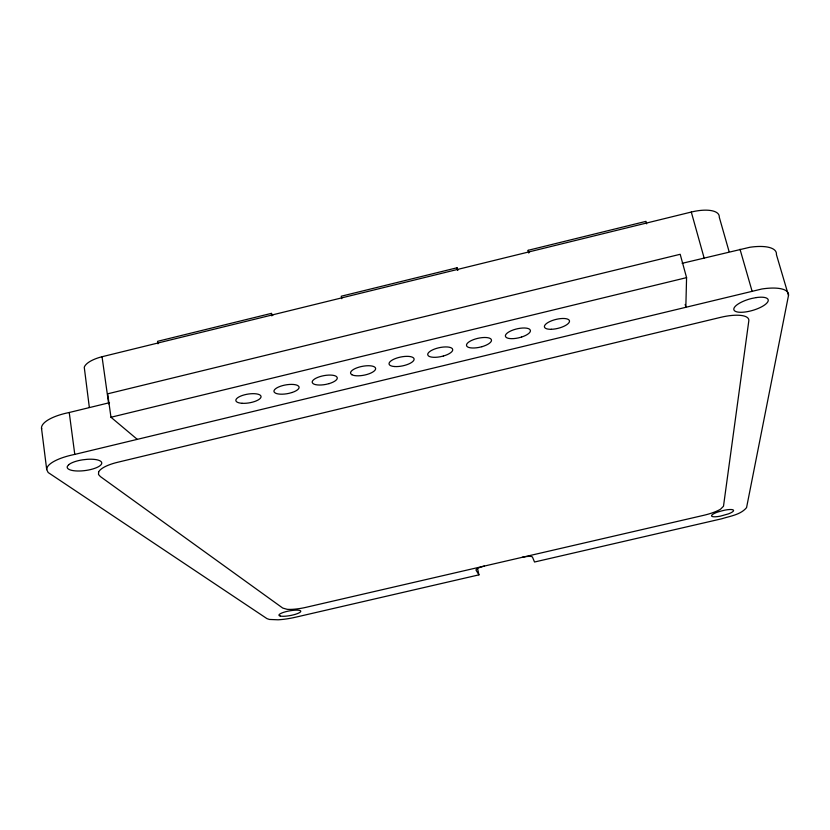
<?xml version="1.0" encoding="UTF-8"?>
<svg xmlns="http://www.w3.org/2000/svg" width="830" height="830" viewBox="0 0 830 830"><rect width="100%" height="100%" fill="white"/><g stroke="black" fill="none" stroke-linecap="round" stroke-linejoin="round"><path stroke-width="1.25" d="M137.241 439.329L110.971 417.251L107.661 393.825L680.185 254.291L686.576 277.635L685.839 306.944L685.165 304.465M682.125 263.328L749.801 247.278A38.471 13.654 -16.7 0 1 776.413 254.582L788.5 295.48L746.564 507.618C740.661 514.787 730.203 516.073 721.778 518.771L534.53 562.014L532.487 557.127A9.68 2.117 -12.4 0 0 522.163 557.324M272.79 315.452L271.358 313.387L157.586 341.327L157.97 343.827M457.859 270.175L457.029 267.779L341.265 296.217L341.752 298.707M528.171 250.307L528.772 252.797L528.171 250.307L645.989 221.361L646.663 223.851M89.329 407.333L84.255 367.254A28.708 10.707 -7.2 0 1 102.038 356.734L691.297 212.044A29.341 11.371 -16.6 0 1 719.278 217.19L729.062 251.49M477.603 568.675L478.931 574.858L295.854 617.147A24.122 5.146 -10.5 0 1 278.081 619.792L269.387 619.45L266.959 618.62L48.161 472.519L46.708 469.573L41.5 428.207A37.537 12.751 -7.1 0 1 69.232 412.5L109.508 402.695M110.971 417.251L686.576 277.635M46.708 469.573A37.869 11.942 -7.5 0 1 74.783 454.404L761.899 288.985A38.823 12.792 -16.3 0 1 788.5 295.48M478.931 574.858L476.057 570.179A9.659 2.117 -12.1 0 1 484.315 566.081M41.5 428.207L41.77 428.788M740.007 249.239L752.022 290.977M691.297 212.044L704.151 258.099M457.029 267.779L457.589 270.269M271.358 313.387L271.804 315.877M102.038 356.734L108.689 403.888M69.232 412.5L74.783 454.404M98.604 472.094L98.521 474.521L100.42 476.607L282.75 608.068L287.128 609.313A19.64 4.285 -10.6 0 0 305.201 607.519L703.56 515.357A20.086 4.43 -14 0 0 720.565 509.184L723.49 506.238L748.816 320.826A30.025 9.701 -15.7 0 0 720.689 317.34L116.957 462.445A29.351 9.13 -8.1 0 0 98.604 472.094M68.651 464.759L67.386 466.304A17.42 5.488 -7.5 0 0 81.817 470.89A17.42 5.488 -7.5 0 0 101.54 463.96A17.42 5.488 -7.5 0 0 87.295 459.312L82.741 459.81A17.42 5.488 -7.5 0 0 68.651 464.759M719.071 511.591L716.456 512.504A11.371 2.459 -14.1 0 0 711.704 516.219A11.371 2.459 -14.1 0 0 720.305 516.167L728.564 513.843A11.371 2.459 -14.1 0 0 733.409 510.097A11.371 2.459 -14.1 0 0 724.808 510.139L719.071 511.591M292.098 392.486L289.016 393.337A12.741 4.451 -9.9 0 1 275.311 393.057L274.222 392.113A12.741 4.451 -9.9 0 1 282.439 385.649A12.741 4.451 -9.9 0 1 297.825 385.587L298.873 386.552A12.741 4.451 -9.9 0 1 292.098 392.486M521.572 337.053L518.366 337.914A12.834 4.565 -13.3 0 1 505.958 337.198L505.387 336.119A12.834 4.565 -13.3 0 1 515.804 329.147A12.834 4.565 -13.3 0 1 529.913 329.52L530.432 330.62A12.834 4.565 -13.3 0 1 521.572 337.053M329.074 383.626L325.91 384.394A12.741 4.482 -10.5 0 1 313.003 383.553L312.256 382.526A12.741 4.482 -10.5 0 1 321.957 376.063A12.741 4.482 -10.5 0 1 336.544 376.602L337.239 377.65A12.741 4.482 -10.5 0 1 329.074 383.626M481.888 346.712L478.661 347.469A12.803 4.555 -12.7 0 1 466.834 346.255L466.47 345.114A12.803 4.555 -12.7 0 1 477.686 338.37A12.803 4.555 -12.7 0 1 491.194 339.304L491.505 340.456A12.803 4.555 -12.7 0 1 481.888 346.712M443.355 356.029L440.139 356.776A12.772 4.544 -12.2 0 1 428.124 355.593L427.699 354.472A12.772 4.544 -12.2 0 1 438.676 347.812A12.772 4.544 -12.2 0 1 452.36 348.714L452.734 349.855A12.772 4.544 -12.2 0 1 443.355 356.029M756.348 297.565L751.876 298.427A17.855 5.883 -16.3 0 0 735.079 311.167A17.855 5.883 -16.3 0 0 763.631 305.648A17.855 5.883 -16.3 0 0 756.348 297.565M280.322 616.078L279.274 615.673A11.091 2.365 -10.5 0 1 291.911 610.486A11.091 2.365 -10.5 0 1 298.707 613.059A11.091 2.365 -10.5 0 1 280.322 616.078M351.785 374.672L350.768 373.708A12.741 4.503 -11 0 1 366.217 365.812A12.741 4.503 -11 0 1 372.774 372.048A12.741 4.503 -11 0 1 351.785 374.672M242.08 403.297A12.761 4.43 -9.4 0 0 261.056 396.709A12.761 4.43 -9.4 0 0 242.204 395.516A12.761 4.43 -9.4 0 0 242.08 403.297M394.292 366.518A12.751 4.524 -11.6 0 0 414.046 359.701A12.751 4.524 -11.6 0 0 396.418 358.187A12.751 4.524 -11.6 0 0 394.292 366.518M551.4 329.292A12.886 4.575 -13.9 0 0 569.484 320.899A12.886 4.575 -13.9 0 0 550 321.469A12.886 4.575 -13.9 0 0 551.4 329.292"/></g></svg>
